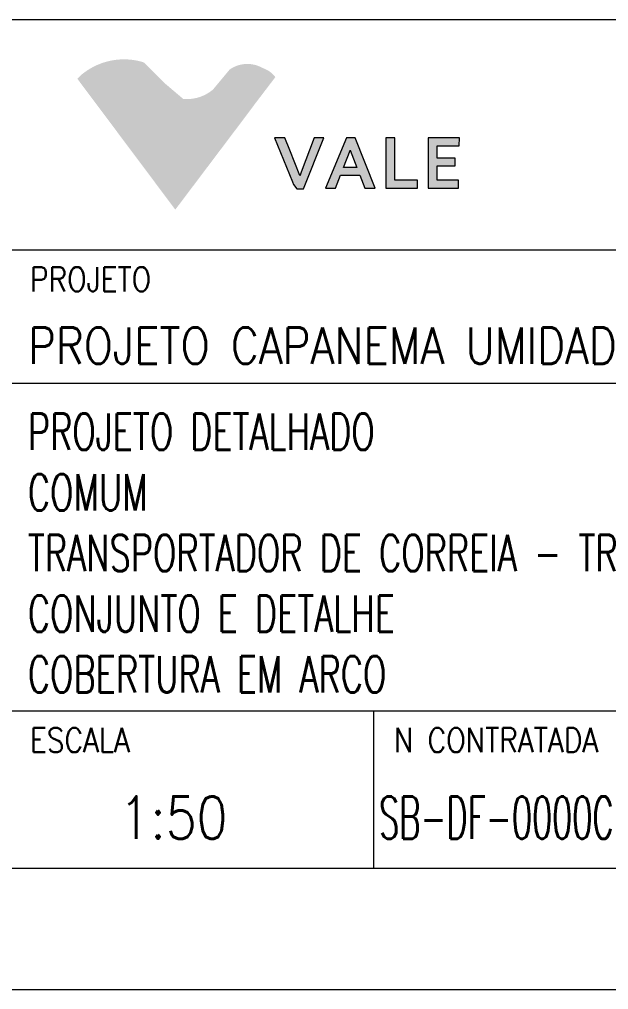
# Model space of a CAD drawing. Header units: millimetres. Extents: x -753 to 90, y 56274 to 56868.
# Drawn here: x -93.7 to -45.2, y 56273.7 to 56353.7 of the extents above; entities that cross this region are included whole.
import ezdxf

# ---------------------------------------------------------------- set-up
doc = ezdxf.new("R2010")
doc.units = ezdxf.units.MM
doc.linetypes.add('XKITLINE00', pattern=[0])
doc.layers.add('Outro tipo de objeto', color=7, linetype='Continuous', lineweight=0)
doc.styles.add('ROMANS', font='romans__.ttf')
doc.styles.add('SIMPLEX', font='simplex_.ttf')

msp = doc.modelspace()

# ---------------------------------------------------------------- hatches: boundary and pattern name
at = {"layer": 'Outro tipo de objeto'}
for color, points in [(4, [(-83.501, 56350.178), (-83.375, 56350.079), (-81.763, 56348.457), (-80.232, 56347.157), (-79.208, 56346.287), (-78.176, 56345.723), (-77.158, 56345.561), (-75.206, 56345.561), (-75.324, 56345.402), (-80.884, 56338.029), (-88.958, 56348.824), (-88.605, 56349.162), (-88.54, 56349.215), (-88.473, 56349.268), (-88.406, 56349.319), (-88.338, 56349.369), (-88.269, 56349.419), (-88.199, 56349.467), (-88.129, 56349.514), (-88.058, 56349.56), (-87.986, 56349.605), (-87.913, 56349.649), (-87.84, 56349.692), (-87.766, 56349.734), (-87.692, 56349.774), (-87.617, 56349.813), (-87.541, 56349.851), (-87.465, 56349.888), (-87.388, 56349.924), (-87.311, 56349.959), (-87.233, 56349.992), (-87.155, 56350.024), (-87.076, 56350.055), (-86.996, 56350.085), (-86.917, 56350.114), (-86.836, 56350.141), (-86.756, 56350.167), (-86.675, 56350.192), (-86.593, 56350.215), (-86.512, 56350.238), (-86.429, 56350.259), (-86.347, 56350.278), (-86.264, 56350.297), (-86.181, 56350.314), (-86.098, 56350.33), (-86.015, 56350.344), (-85.931, 56350.358), (-85.847, 56350.37), (-85.763, 56350.381), (-85.679, 56350.39), (-85.594, 56350.398), (-85.51, 56350.405), (-85.425, 56350.41), (-85.341, 56350.415), (-85.256, 56350.418), (-85.171, 56350.419), (-85.087, 56350.419), (-85.002, 56350.418), (-84.917, 56350.416), (-84.833, 56350.412), (-84.748, 56350.408), (-84.663, 56350.401), (-84.579, 56350.394), (-84.495, 56350.385), (-84.411, 56350.375), (-84.327, 56350.363), (-84.243, 56350.351), (-84.159, 56350.336), (-84.076, 56350.321), (-83.993, 56350.305), (-83.91, 56350.287), (-83.828, 56350.267), (-83.745, 56350.247), (-83.663, 56350.225), (-83.582, 56350.202)]), (2, [(-73.846, 56349.79), (-73.768, 56349.751), (-73.393, 56349.577), (-73.337, 56349.55), (-73.283, 56349.521), (-73.229, 56349.49), (-73.176, 56349.458), (-73.125, 56349.424), (-73.074, 56349.388), (-73.025, 56349.351), (-72.977, 56349.312), (-72.93, 56349.272), (-72.884, 56349.231), (-72.84, 56349.188), (-72.797, 56349.143), (-72.755, 56349.097), (-72.715, 56349.05), (-72.677, 56349.002), (-72.64, 56348.953), (-74.294, 56346.782), (-75.206, 56345.561), (-78.221, 56345.561), (-79.208, 56346.287), (-80.232, 56347.157), (-80.15, 56347.151), (-80.067, 56347.146), (-79.985, 56347.144), (-79.902, 56347.144), (-79.82, 56347.145), (-79.737, 56347.149), (-79.655, 56347.155), (-79.573, 56347.163), (-79.491, 56347.173), (-79.409, 56347.185), (-79.328, 56347.199), (-79.247, 56347.215), (-79.166, 56347.233), (-79.086, 56347.253), (-79.006, 56347.274), (-78.927, 56347.298), (-78.849, 56347.324), (-78.771, 56347.352), (-78.694, 56347.381), (-78.618, 56347.413), (-78.542, 56347.446), (-78.468, 56347.482), (-78.394, 56347.519), (-78.321, 56347.558), (-78.249, 56347.598), (-78.178, 56347.641), (-78.109, 56347.685), (-78.04, 56347.731), (-77.973, 56347.778), (-77.906, 56347.828), (-77.841, 56347.878), (-77.778, 56347.931), (-76.405, 56349.577), (-76.334, 56349.626), (-76.26, 56349.673), (-76.185, 56349.717), (-76.109, 56349.758), (-76.031, 56349.797), (-75.952, 56349.833), (-75.871, 56349.866), (-75.79, 56349.896), (-75.708, 56349.924), (-75.624, 56349.949), (-75.54, 56349.97), (-75.456, 56349.989), (-75.37, 56350.006), (-75.284, 56350.019), (-75.198, 56350.029), (-75.111, 56350.036), (-75.025, 56350.04), (-74.938, 56350.041), (-74.851, 56350.04), (-74.764, 56350.035), (-74.677, 56350.027), (-74.591, 56350.016), (-74.505, 56350.003), (-74.42, 56349.986), (-74.335, 56349.967), (-74.251, 56349.944), (-74.168, 56349.919), (-74.086, 56349.891), (-74.005, 56349.86), (-73.925, 56349.826)]), (7, [(-70.56, 56340.958), (-70.499, 56341.121), (-69.451, 56343.949), (-68.646, 56343.949), (-70.323, 56339.747), (-70.856, 56339.747), (-71.129, 56340.098), (-71.214, 56340.31), (-72.703, 56343.949), (-71.856, 56343.949), (-71.432, 56342.92), (-70.608, 56340.849), (-70.596, 56340.849)]), (7, [(-66.474, 56342.914), (-67.013, 56341.515), (-65.929, 56341.515), (-64.421, 56339.807), (-65.269, 56339.807), (-65.68, 56340.861), (-67.279, 56340.861), (-67.693, 56339.807), (-68.502, 56339.807), (-66.788, 56343.949), (-66.068, 56343.949), (-64.421, 56339.807), (-65.929, 56341.515), (-66.468, 56342.938)]), (7, [(-63.536, 56343.949), (-63.536, 56339.807), (-60.057, 56339.807), (-60.057, 56343.949), (-57.458, 56343.949), (-57.501, 56343.295), (-59.3, 56343.295), (-59.3, 56342.278), (-57.821, 56342.278), (-57.821, 56341.648), (-59.3, 56341.648), (-59.3, 56340.461), (-57.549, 56340.461), (-57.549, 56339.807), (-60.935, 56339.807), (-60.935, 56340.461), (-62.779, 56340.461), (-62.779, 56343.949)])]:
    msp.add_hatch(color=color, dxfattribs=at).paths.add_polyline_path(points, flags=17)

# ---------------------------------------------------------------- linework, layer by layer
at = {"layer": 'Outro tipo de objeto', "color": 5, "linetype": 'XKITLINE00', "lineweight": 0}
for p, q in [((-725.518, 56353.714), (80.487, 56353.714)), ((-94.514, 56334.714), (80.487, 56334.714)), ((-94.514, 56323.714), (80.487, 56323.714)), ((-94.514, 56296.714), (80.487, 56296.714))]:
    msp.add_line(p, q, dxfattribs=at)
at = {"layer": 'Outro tipo de objeto', "color": 7, "linetype": 'XKITLINE00', "lineweight": 0}
for p, q in [((-71.856, 56343.949), (-72.703, 56343.949)), ((-72.703, 56343.949), (-72.703, 56343.949)), ((-72.703, 56343.949), (-72.703, 56343.949)), ((-72.703, 56343.949), (-72.703, 56343.949)), ((-72.703, 56343.949), (-71.214, 56340.31)), ((-71.432, 56342.92), (-71.856, 56343.949)), ((-71.856, 56343.949), (-71.856, 56343.949)), ((-71.856, 56343.949), (-71.856, 56343.949)), ((-69.451, 56343.949), (-70.499, 56341.121)), ((-70.323, 56339.747), (-68.646, 56343.949)), ((-68.646, 56343.949), (-69.451, 56343.949)), ((-69.451, 56343.949), (-69.451, 56343.949)), ((-69.451, 56343.949), (-69.451, 56343.949)), ((-69.451, 56343.949), (-69.451, 56343.949)), ((-68.646, 56343.949), (-68.646, 56343.949)), ((-68.646, 56343.949), (-68.646, 56343.949)), ((-66.788, 56343.949), (-68.502, 56339.807)), ((-66.068, 56343.949), (-66.788, 56343.949)), ((-66.788, 56343.949), (-66.788, 56343.949)), ((-66.788, 56343.949), (-66.788, 56343.949)), ((-66.788, 56343.949), (-66.788, 56343.949)), ((-64.421, 56339.807), (-66.068, 56343.949)), ((-66.068, 56343.949), (-66.068, 56343.949)), ((-66.068, 56343.949), (-66.068, 56343.949)), ((-66.068, 56343.949), (-66.068, 56343.949)), ((-62.779, 56343.949), (-63.536, 56343.949)), ((-63.536, 56343.949), (-63.536, 56343.949)), ((-63.536, 56343.949), (-63.536, 56343.949)), ((-63.536, 56343.949), (-63.536, 56343.949)), ((-63.536, 56343.949), (-63.536, 56339.807)), ((-62.779, 56340.461), (-62.779, 56343.949)), ((-62.779, 56343.949), (-62.779, 56343.949)), ((-62.779, 56343.949), (-62.779, 56343.949)), ((-62.779, 56343.949), (-62.779, 56343.949)), ((-57.458, 56343.949), (-60.057, 56343.949)), ((-60.057, 56343.949), (-60.057, 56343.949)), ((-60.057, 56343.949), (-60.057, 56343.949)), ((-60.057, 56343.949), (-60.057, 56343.949)), ((-60.057, 56343.949), (-60.057, 56339.807)), ((-57.501, 56343.295), (-57.458, 56343.949)), ((-57.458, 56343.949), (-57.458, 56343.949)), ((-57.458, 56343.949), (-57.458, 56343.949)), ((-57.458, 56343.949), (-57.458, 56343.949)), ((-70.608, 56340.849), (-71.432, 56342.92)), ((-67.013, 56341.515), (-66.474, 56342.914)), ((-66.474, 56342.914), (-66.468, 56342.938)), ((-66.474, 56342.914), (-66.474, 56342.914)), ((-66.474, 56342.914), (-66.474, 56342.914)), ((-66.474, 56342.914), (-66.474, 56342.914)), ((-66.468, 56342.938), (-66.468, 56342.938)), ((-66.468, 56342.938), (-66.468, 56342.938)), ((-66.468, 56342.938), (-66.468, 56342.938)), ((-66.468, 56342.938), (-65.929, 56341.515)), ((-59.3, 56342.278), (-59.3, 56343.295)), ((-59.3, 56343.295), (-59.3, 56343.295)), ((-59.3, 56343.295), (-59.3, 56343.295)), ((-59.3, 56343.295), (-59.3, 56343.295)), ((-59.3, 56343.295), (-58.293, 56343.295)), ((-58.293, 56343.295), (-58.293, 56343.295)), ((-58.293, 56343.295), (-58.293, 56343.295)), ((-58.293, 56343.295), (-57.501, 56343.295)), ((-57.821, 56342.278), (-59.3, 56342.278)), ((-59.3, 56342.278), (-59.3, 56342.278)), ((-59.3, 56342.278), (-59.3, 56342.278)), ((-59.3, 56342.278), (-59.3, 56342.278)), ((-57.821, 56341.648), (-57.821, 56342.278)), ((-57.821, 56342.278), (-57.821, 56342.278)), ((-57.821, 56342.278), (-57.821, 56342.278)), ((-57.821, 56342.278), (-57.821, 56342.278)), ((-70.499, 56341.121), (-70.56, 56340.958)), ((-70.499, 56341.121), (-70.499, 56341.121)), ((-70.499, 56341.121), (-70.499, 56341.121)), ((-65.929, 56341.515), (-67.013, 56341.515)), ((-67.013, 56341.515), (-67.013, 56341.515)), ((-67.013, 56341.515), (-67.013, 56341.515)), ((-67.013, 56341.515), (-67.013, 56341.515)), ((-65.929, 56341.515), (-65.929, 56341.515)), ((-65.929, 56341.515), (-65.929, 56341.515)), ((-59.3, 56340.461), (-59.3, 56341.648)), ((-59.3, 56341.648), (-59.3, 56341.648)), ((-59.3, 56341.648), (-59.3, 56341.648)), ((-59.3, 56341.648), (-59.3, 56341.648)), ((-59.3, 56341.648), (-57.821, 56341.648)), ((-57.821, 56341.648), (-57.821, 56341.648)), ((-57.821, 56341.648), (-57.821, 56341.648)), ((-57.821, 56341.648), (-57.821, 56341.648)), ((-71.214, 56340.31), (-71.214, 56340.31)), ((-71.214, 56340.31), (-71.214, 56340.31)), ((-71.214, 56340.31), (-71.129, 56340.098)), ((-70.596, 56340.849), (-70.608, 56340.849)), ((-70.608, 56340.849), (-70.608, 56340.849)), ((-70.608, 56340.849), (-70.608, 56340.849)), ((-70.608, 56340.849), (-70.608, 56340.849)), ((-70.56, 56340.958), (-70.596, 56340.849)), ((-70.596, 56340.849), (-70.596, 56340.849)), ((-70.596, 56340.849), (-70.596, 56340.849)), ((-70.596, 56340.849), (-70.596, 56340.849)), ((-67.693, 56339.807), (-67.279, 56340.861)), ((-67.279, 56340.861), (-67.279, 56340.861)), ((-67.279, 56340.861), (-67.279, 56340.861)), ((-67.279, 56340.861), (-67.279, 56340.861)), ((-67.279, 56340.861), (-65.68, 56340.861)), ((-65.68, 56340.861), (-65.68, 56340.861)), ((-65.68, 56340.861), (-65.68, 56340.861)), ((-65.68, 56340.861), (-65.68, 56340.861)), ((-65.68, 56340.861), (-65.269, 56339.807)), ((-60.935, 56340.461), (-62.779, 56340.461)), ((-62.779, 56340.461), (-62.779, 56340.461)), ((-62.779, 56340.461), (-62.779, 56340.461)), ((-62.779, 56340.461), (-62.779, 56340.461)), ((-60.935, 56339.807), (-60.935, 56340.461)), ((-60.935, 56340.461), (-60.935, 56340.461)), ((-60.935, 56340.461), (-60.935, 56340.461)), ((-60.935, 56340.461), (-60.935, 56340.461)), ((-57.549, 56340.461), (-59.3, 56340.461)), ((-59.3, 56340.461), (-59.3, 56340.461)), ((-59.3, 56340.461), (-59.3, 56340.461)), ((-59.3, 56340.461), (-59.3, 56340.461)), ((-57.549, 56339.807), (-57.549, 56340.461)), ((-57.549, 56340.461), (-57.549, 56340.461)), ((-57.549, 56340.461), (-57.549, 56340.461)), ((-57.549, 56340.461), (-57.549, 56340.461)), ((-71.129, 56340.098), (-70.856, 56339.747)), ((-70.856, 56339.747), (-70.323, 56339.747)), ((-70.323, 56339.747), (-70.323, 56339.747)), ((-70.323, 56339.747), (-70.323, 56339.747)), ((-68.502, 56339.807), (-68.502, 56339.807)), ((-68.502, 56339.807), (-68.502, 56339.807)), ((-68.502, 56339.807), (-68.502, 56339.807)), ((-68.502, 56339.807), (-67.693, 56339.807)), ((-67.693, 56339.807), (-67.693, 56339.807)), ((-67.693, 56339.807), (-67.693, 56339.807)), ((-67.693, 56339.807), (-67.693, 56339.807)), ((-65.269, 56339.807), (-65.269, 56339.807)), ((-65.269, 56339.807), (-65.269, 56339.807)), ((-65.269, 56339.807), (-65.269, 56339.807)), ((-65.269, 56339.807), (-64.421, 56339.807)), ((-64.421, 56339.807), (-64.421, 56339.807)), ((-64.421, 56339.807), (-64.421, 56339.807)), ((-63.536, 56339.807), (-63.536, 56339.807)), ((-63.536, 56339.807), (-63.536, 56339.807)), ((-63.536, 56339.807), (-63.536, 56339.807)), ((-63.536, 56339.807), (-60.935, 56339.807)), ((-60.935, 56339.807), (-60.935, 56339.807)), ((-60.935, 56339.807), (-60.935, 56339.807)), ((-60.057, 56339.807), (-60.057, 56339.807)), ((-60.057, 56339.807), (-60.057, 56339.807)), ((-60.057, 56339.807), (-60.057, 56339.807)), ((-60.057, 56339.807), (-57.549, 56339.807)), ((-57.549, 56339.807), (-57.549, 56339.807)), ((-57.549, 56339.807), (-57.549, 56339.807)), ((-750.518, 56273.714), (90.487, 56273.714))]:
    msp.add_line(p, q, dxfattribs=at)
at = {"layer": 'Outro tipo de objeto', "color": 4, "linetype": 'XKITLINE00', "lineweight": 0}
msp.add_line((-64.514, 56283.714), (-64.514, 56296.714), dxfattribs=at)
at = {"layer": 'Outro tipo de objeto', "color": 6, "linetype": 'XKITLINE00', "lineweight": 0}
msp.add_line((-725.518, 56283.714), (80.487, 56283.714), dxfattribs=at)

# ---------------------------------------------------------------- texts
at = {"layer": 'Outro tipo de objeto', "color": 3, "style": 'SIMPLEX', "width": 0.85}
for s, height, p in [('PROJETO', 2, (-92.854, 56331.286)), ('ESCALA', 2, (-92.854, 56293.285)), ('N CONTRATADA', 2.00001, (-62.854, 56293.285))]:
    msp.add_text(s, height=height, dxfattribs=at).set_placement(p)
at = {"layer": 'Outro tipo de objeto', "color": 1, "style": 'ROMANS', "width": 0.85}
msp.add_text('PROJETO CAPANEMA UMIDADE NATURAL OS2', height=3, dxfattribs=at).set_placement((-93.018, 56325.314))
at = {"layer": 'Outro tipo de objeto', "color": 5, "style": 'ROMANS'}
for s, height, width, p in [('PROJETO DETALHADO', 3, 0.68, (-93.035, 56318.214)), ('COMUM', 3, 0.68, (-93.035, 56313.214)), ('TRANSPORTADOR DE CORREIA - TR-1360CF-12 (1600)', 3, 0.68, (-93.035, 56308.214)), ('CONJUNTO E DETALHE', 3, 0.68, (-93.035, 56303.214)), ('COBERTURA EM ARCO', 3, 0.68, (-93.035, 56298.214)), ('1:50', 3.5, 0.85, (-85.498, 56286.148)), ('SB-DF-0000CF-M-00012-M-02828', 3.5, 0.5525, (-64.081, 56286.148))]:
    msp.add_text(s, height=height, dxfattribs=dict(at, width=width)).set_placement(p)

doc.saveas('drawing.dxf')
